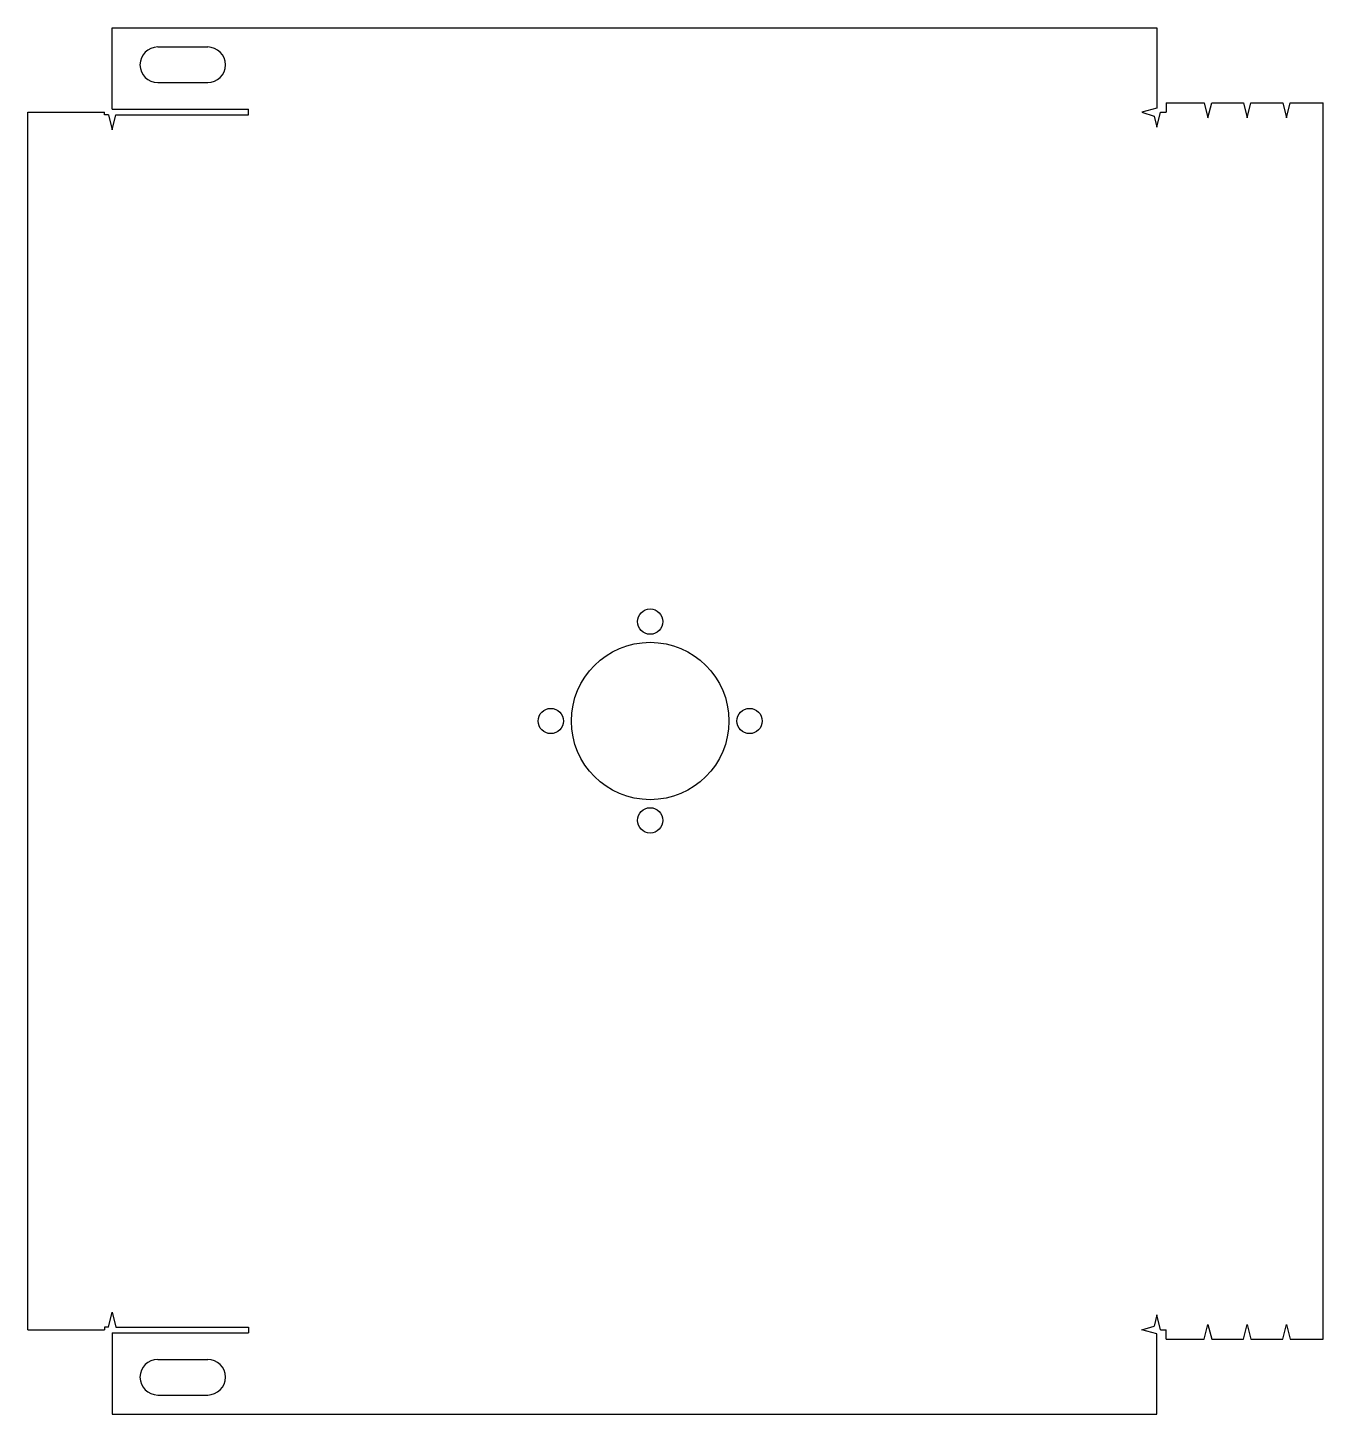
# Model space of a CAD drawing. Extents: x 903 to 1595, y -32 to 708.
import ezdxf

# ---------------------------------------------------------------- set-up
doc = ezdxf.new("R2010")
doc.units = 0
doc.layers.get('0').update_dxf_attribs({"linetype": 'CONTINUOUS'})

msp = doc.modelspace()

# ---------------------------------------------------------------- linework, layer by layer
for p, q in [((948.41, 664.07), (948.41, 707.57)), ((948.41, 707.57), (1505.85, 707.57)), ((1505.85, 707.57), (1505.85, 664.57)), ((972.79, 697.3), (999.41, 697.3)), ((972.79, 678.3), (999.41, 678.3)), ((1510.85, 667.57), (1510.85, 662.57)), ((1510.85, 667.57), (1531.1, 667.57)), ((1531.1, 667.57), (1533.1, 659.57)), ((1533.1, 659.57), (1535.1, 667.57)), ((1535.1, 667.57), (1552.05, 667.57)), ((1552.05, 667.57), (1554.05, 659.57)), ((1554.05, 659.57), (1556.05, 667.57)), ((1556.05, 667.57), (1573.01, 667.57)), ((1573.01, 667.57), (1575.01, 659.57)), ((1575.01, 659.57), (1577.01, 667.57)), ((1577.01, 667.57), (1594.62, 667.57)), ((1594.62, 7.57), (1594.62, 667.57)), ((903.41, 12.57), (903.41, 662.57)), ((903.41, 662.57), (944.41, 662.57)), ((944.41, 661.07), (944.41, 662.57)), ((946.41, 661.07), (944.41, 661.07)), ((946.41, 661.07), (948.41, 653.07)), ((948.41, 664.07), (1021.13, 664.07)), ((948.41, 653.07), (950.41, 661.07)), ((950.41, 661.07), (1021.13, 661.07)), ((1021.13, 661.07), (1021.13, 664.07)), ((1505.85, 664.57), (1497.85, 662.57)), ((1497.85, 662.57), (1504.4, 660.39)), ((1504.4, 660.39), (1505.85, 654.57)), ((1505.85, 654.57), (1507.85, 662.57)), ((1507.85, 662.57), (1510.85, 662.57)), ((946.41, 14.07), (948.41, 22.07)), ((948.41, 22.07), (950.41, 14.07)), ((1505.85, 20.57), (1504.35, 14.57)), ((1507.85, 12.57), (1505.85, 20.57)), ((1531.1, 7.57), (1533.1, 15.57)), ((1533.1, 15.57), (1535.1, 7.57)), ((1552.05, 7.57), (1554.05, 15.57)), ((1554.05, 15.57), (1556.05, 7.57)), ((1573.01, 7.57), (1575.01, 15.57)), ((1575.01, 15.57), (1577.01, 7.57)), ((903.41, 12.57), (944.41, 12.57)), ((946.41, 14.07), (944.41, 14.07)), ((944.41, 14.07), (944.41, 12.57)), ((948.41, 11.07), (948.41, -32.43)), ((948.41, 11.07), (1021.13, 11.07)), ((950.41, 14.07), (1021.13, 14.07)), ((1021.13, 14.07), (1021.13, 11.07)), ((1497.85, 12.57), (1504.35, 14.57)), ((1505.85, 10.57), (1497.85, 12.57)), ((1505.85, -32.43), (1505.85, 10.57)), ((1507.85, 12.57), (1510.85, 12.57)), ((1510.85, 7.57), (1510.85, 12.57)), ((1510.85, 7.57), (1531.1, 7.57)), ((1535.1, 7.57), (1552.05, 7.57)), ((1556.05, 7.57), (1573.01, 7.57)), ((1577.01, 7.57), (1594.62, 7.57)), ((972.79, -3.16), (999.41, -3.16)), ((972.79, -22.16), (999.41, -22.16)), ((948.41, -32.43), (1505.85, -32.43))]:
    msp.add_line(p, q)
for centre, radius in [((1235.5, 390.6), 6.75), ((1235.5, 337.57), 42), ((1182.46, 337.57), 6.75), ((1288.53, 337.57), 6.75), ((1235.5, 284.54), 6.75)]:
    msp.add_circle(centre, radius)
for centre, start, end in [((972.79, 687.8), 90, 270), ((999.41, 687.8), 270, 90), ((972.79, -12.66), 90, 270), ((999.41, -12.66), 270, 90)]:
    msp.add_arc(centre, 9.5, start, end)

doc.saveas('drawing.dxf')
